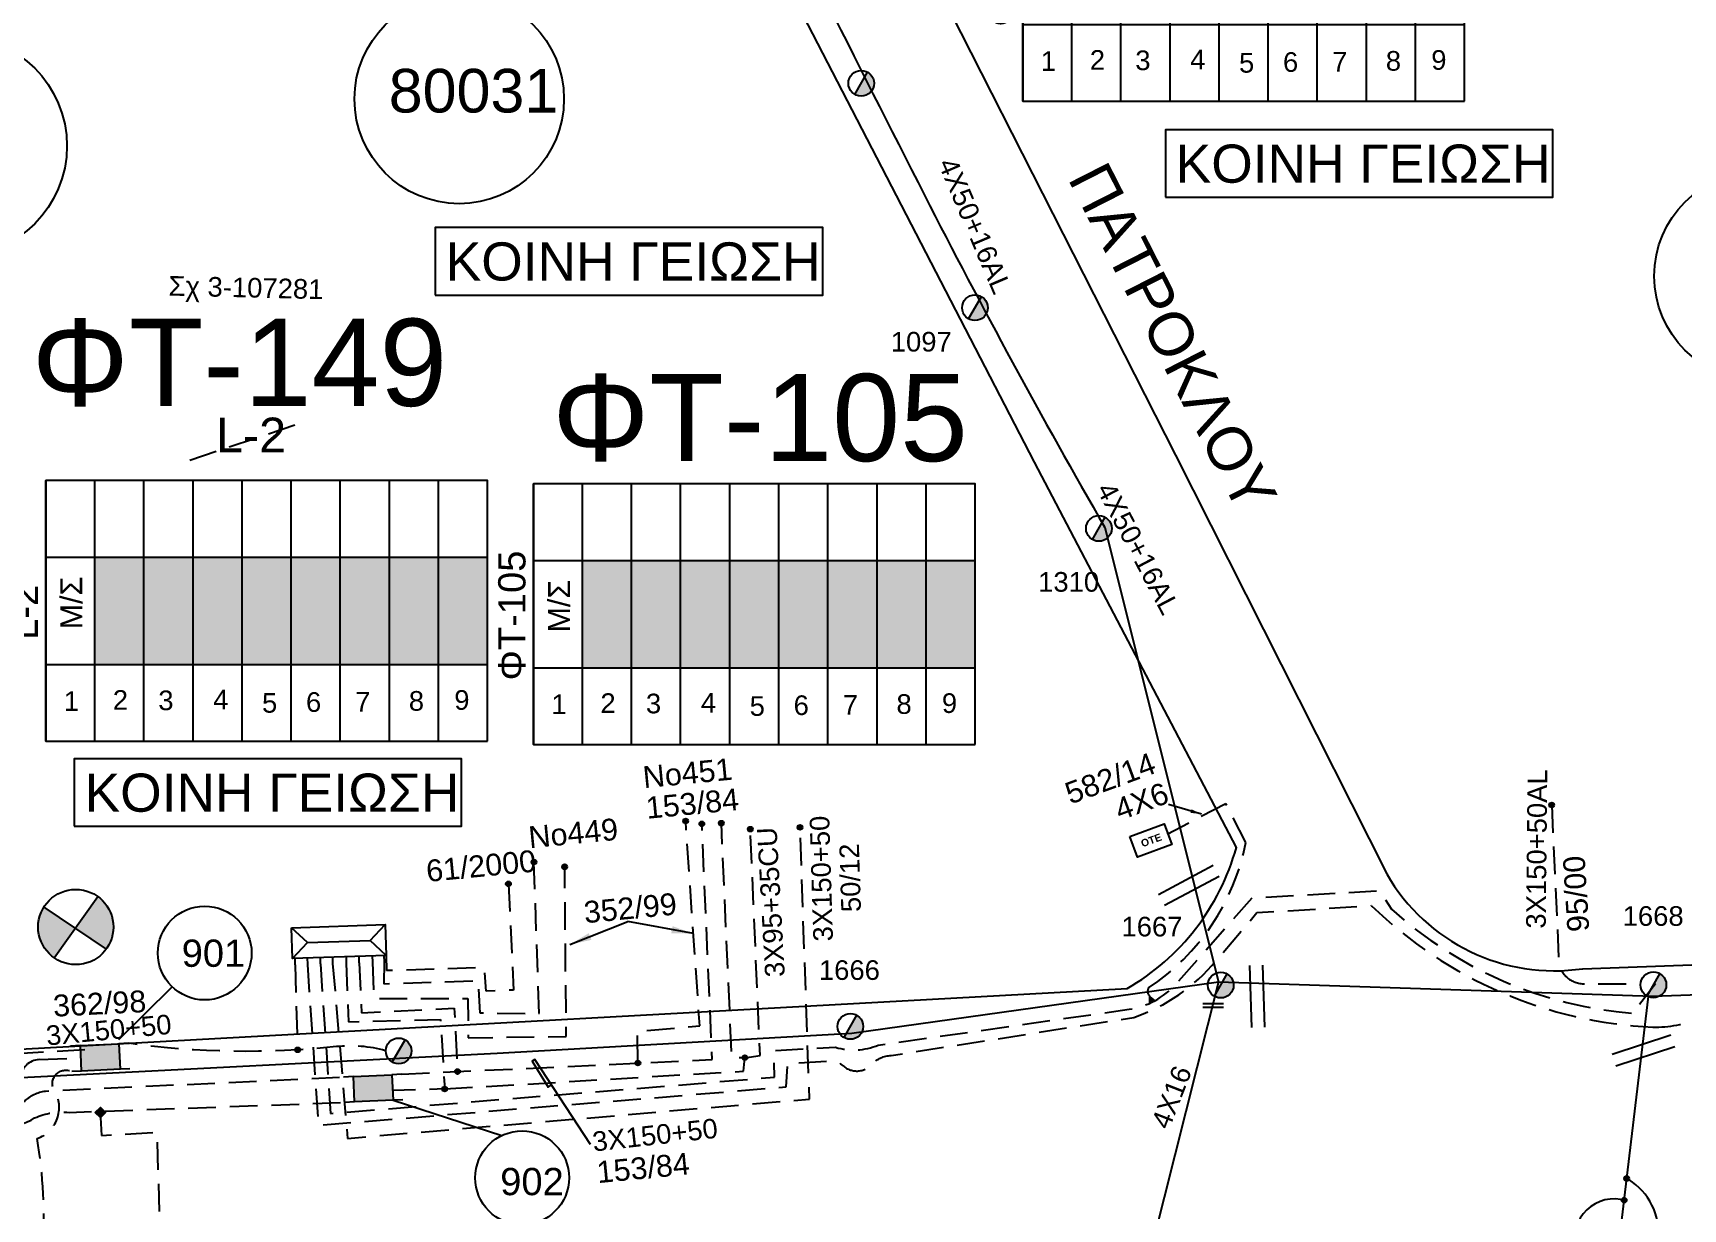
# Model space of a CAD drawing. Header units: millimetres. Extents: x 938 to 3112, y 793 to 1825.
# Drawn here: x 2686.6 to 2837.9, y 1307 to 1414.9 of the extents above; entities that cross this region are included whole.
import ezdxf
from ezdxf.enums import TextEntityAlignment as Align

# ---------------------------------------------------------------- set-up
doc = ezdxf.new("R2010")
doc.units = ezdxf.units.MM
doc.linetypes.add('DASHED', pattern=[19.05, 12.7, -6.35])
for name, color, linetype in [('Link Box 4 Διευθύνσεων', 7, 'Continuous'), ('Pillar OTE', 7, 'Continuous'), ('Ασφαλειοκιβώτια Χ.Τ 9 αναχωρήσεων', 7, 'Continuous'), ('Γέφυρες Εναερίου Δικτύου', 7, 'Continuous'), ('Γυμνά εναέρια ΧΤ και ΦΟΠ (3Φ)   4x50+16AL', 7, 'Continuous'), ('Εναέρια παροχή ΧΤ 4x16', 7, 'SYN_LINE'), ('Επιγραφές - Σχήματα', 7, 'Continuous'), ('Καλώδια ΧΤ   3x150+50AL', 7, 'DASHED'), ('Καλώδια ΧΤ   3x150+50CU', 7, 'DASHED'), ('Καλώδια ΧΤ   3x150AL+50CU', 7, 'DASHED'), ('Καλώδια ΧΤ   3x95+35CU', 7, 'DASHED'), ('Μηχανική τομή', 7, 'Continuous'), ('Στύλος ΦΜ', 7, 'Continuous'), ('Στύλος ΦΜ @ 1', 7, 'Continuous'), ('Συνδέσεις', 7, 'Continuous'), ('Τομή', 7, 'Continuous'), ('Υποσταθμός πόλεως', 7, 'Continuous'), ('Υπόβαθρο ΔΕΗ', 7, 'Continuous'), ('Υπόγεια καλώδια Παροχών ΧΤ   4x6', 7, 'DASHED')]:
    doc.layers.add(name, color=color, linetype=linetype)
doc.styles.get("Standard").update_dxf_attribs({"font": 'arial.ttf'})
doc.linetypes.add('SYN_LINE', pattern='A,0.5,-0.0001,["/\\/\\/\\/",Standard,S=0.1,R=0,X=0,Y=-0.05],-0.25', length=0.7501)
doc.dimstyles.new('ISO-25', dxfattribs={"dimtxt": 2.5, "dimasz": 2.5, "dimexe": 1.25, "dimexo": 0.625, "dimtad": 1, "dimtxsty": 'Standard', "dimcen": 2.5, "dimaunit": 2, "dimazin": 0, "dimtfac": 1, "dimtmove": 0, "dimatfit": 3, "dimfxl": 1, "dimarcsym": 0})

# ---------------------------------------------------------------- blocks, each defined once
blk = doc.blocks.new('ΑΣΦΑΛΕΙΟΚΙΒΩΤΙΟ ΥΠΟΣΤΑΘΜΟΥ 9 ΑΝΑΧΩΡΗΣΕΩΝ')
at = {"layer": 'Ασφαλειοκιβώτια Χ.Τ 9 αναχωρήσεων', "ltscale": 40}
for p, q in [((-23.8, 40.36), (24.02, 40.36)), ((-9.72, 40.36), (-9.72, -40.64)), ((9.94, 40.36), (9.94, -40.64)), ((-23.8, 31.36), (24.02, 31.36)), ((-23.8, 22.36), (24.02, 22.36)), ((-23.8, 13.36), (24.02, 13.36)), ((-23.8, 4.36), (24.02, 4.36)), ((-23.8, -4.64), (24.02, -4.64)), ((-23.8, -13.64), (24.02, -13.64)), ((-23.8, -22.64), (24.02, -22.64)), ((-23.8, -31.64), (24.02, -31.64))]:
    blk.add_line(p, q, dxfattribs=at)
at = {"layer": 'Ασφαλειοκιβώτια Χ.Τ 9 αναχωρήσεων'}
blk.add_lwpolyline([(-23.8, -40.64), (24.02, -40.64), (24.02, 40.36), (-23.8, 40.36)], close=True, dxfattribs=at)
for s, p in [('1', (-18.22, 37.06)), ('2', (-18.02, 28.07)), ('3', (-18.09, 19.73)), ('4', (-17.94, 9.66)), ('5', (-18.55, 0.71)), ('6', (-18.4, -7.35)), ('7', (-18.34, -16.37)), ('8', (-18.19, -26.2)), ('9', (-18.02, -34.53))]:
    blk.add_text(s, height=3.6, rotation=270, dxfattribs=at).set_placement(p)
at = {"layer": 'Ασφαλειοκιβώτια Χ.Τ 9 αναχωρήσεων', "ltscale": 40}
for tag, height, p in [('ΟΝΟΜΑ', 5, (-0.16, 44.31)), ('ΚΕΙΜΕΝΟ 1', 2, (17.06, 35.59)), ('ΚΕΙΜΕΝΟ 2', 2, (17.06, 26.88)), ('ΚΕΙΜΕΝΟ 3', 2, (17.06, 17.69)), ('ΚΕΙΜΕΝΟ 4', 2, (17.06, 8.71)), ('ΚΕΙΜΕΝΟ 5', 2, (17.06, -0.13)), ('ΚΕΙΜΕΝΟ 6', 2, (17.06, -9.05)), ('ΚΕΙΜΕΝΟ 7', 2, (17.06, -18.13)), ('ΚΕΙΜΕΝΟ 8', 2, (17.06, -26.85)), ('ΚΕΙΜΕΝΟ 9', 2, (17.06, -35.99)), ('ΣΧ', 2, (-0.1, -42.64))]:
    blk.add_attdef(tag, text='', height=height, dxfattribs=at).set_placement(p, align=Align.MIDDLE_CENTER)
blk = doc.blocks.new('LINK BOX 4 ΑΝΑΧΩΡΗΣΕΩΝ')
at = {"layer": 'Link Box 4 Διευθύνσεων', "ltscale": 40}
blk.add_hatch(color=256, dxfattribs=at).paths.add_polyline_path([(-3.54, 0), (-3.54, -4.67), (3.54, -4.67), (3.54, 0)])
for p, q in [((-3.54, 0), (-5.33, 0)), ((5.33, 0), (3.54, 0)), ((-3.54, -4.67), (-5.33, -4.67)), ((5.33, -4.67), (3.54, -4.67))]:
    blk.add_line(p, q, dxfattribs=at)
blk.add_lwpolyline([(-3.54, -4.67), (-3.54, 0), (3.54, 0), (3.54, -4.67)], close=True, dxfattribs=at)
blk = doc.blocks.new('ΥΠΟΣΤΑΘΜΟΣ ΠΟΛΕΩΣ 8 ΑΝΑΧΩΡΗΣΕΩΝ')
at = {"layer": 'Υποσταθμός πόλεως', "linetype": 'Continuous', "ltscale": 40}
for p, q in [((-8.18, -2.82), (-8.18, -4)), ((-5.9, -2.82), (-5.9, -4)), ((-3.55, -2.82), (-3.55, -4)), ((-1.28, -2.82), (-1.28, -4)), ((1.23, -2.82), (1.23, -4)), ((3.56, -2.82), (3.56, -4)), ((6.03, -2.82), (6.03, -4)), ((8.16, -2.82), (8.16, -4))]:
    blk.add_line(p, q, dxfattribs=at)
blk.add_lwpolyline([(-8.57, 2.82), (8.57, 2.82), (8.57, -2.82), (-8.57, -2.82)], close=True, dxfattribs=at)
for points in [[(-5.75, 0), (-8.57, 2.82)], [(5.75, 0), (8.57, 2.82)], [(-8.57, -2.82), (-5.75, 0)], [(-5.75, 0), (5.75, 0)], [(8.57, -2.82), (5.75, 0)]]:
    blk.add_lwpolyline(points, dxfattribs=at)
at = {"layer": 'Υποσταθμός πόλεως', "linetype": 'SYN_LINE', "ltscale": 40, "flags": 1}
for tag, p in [('ΜΕΤΑΣΧΗΜΑΤΙΣΜΟΣ', (9.59, 1.44)), ('ΙΣΧΥΣ', (9.57, -1.35)), ('ΑΡΙΘΜΟΣ', (9.69, -4.07))]:
    blk.add_attdef(tag, p, '', height=1.8, dxfattribs=at)
blk = doc.blocks.new('ΥΠΑΡΧΩΝ ΤΣΙΜΕΝΤΕΝΙΟΣ ΣΤΥΛΟΣ')
at = {"layer": 'Στύλος ΦΜ'}
blk.add_hatch(color=256, dxfattribs=at).paths.add_polyline_path([(-1.29, -2.28, 0.574793), (2.62, 0, 0.268822), (1.3, 2.27)])
blk.add_line((-1.29, -2.28), (1.3, 2.27), dxfattribs=at)
blk.add_circle((0, 0), 2.62, dxfattribs=at)
at = {"layer": 'Στύλος ΦΜ', "flags": 4}
for tag, p in [('ΑΡΙΘΜΟΣ', (-4.68, 8.05)), ('ΤΥΠΟΣ', (-4.91, 3.03))]:
    blk.add_attdef(tag, p, '', height=4, dxfattribs=at)
blk = doc.blocks.new('ΤΟΜΗ')
at = {"layer": 'Τομή', "ltscale": 40}
for p, q in [((-5.68, 0), (5.68, 0)), ((5.68, -2.33), (-5.68, -2.33))]:
    blk.add_line(p, q, dxfattribs=at)
blk = doc.blocks.new('_ΣΥΝΔΕΣΗ')
at = {"layer": 'Συνδέσεις', "linetype": 'SYN_LINE', "ltscale": 40}
blk.add_hatch(color=256, dxfattribs=at).paths.add_polyline_path([(0.5, -0.01, 1), (-0.5, -0.01, 1)])
at = {"layer": 'Συνδέσεις'}
blk.add_circle((0, -0.01), 0.5, dxfattribs=at)
blk = doc.blocks.new('ΜΗΧΑΝΙΚΗ ΤΟΜΗ')
at = {"layer": 'Μηχανική τομή', "ltscale": 40}
for p, q in [((-1.89, 0.78), (1.89, 0.78)), ((1.89, 0), (-1.89, 0))]:
    blk.add_line(p, q, dxfattribs=at)
blk = doc.blocks.new('TSONTA XT1')
at = {"ltscale": 40}
h = blk.add_hatch(color=256, dxfattribs=at)
h.dxf.hatch_style = 1
h.paths.add_polyline_path([(595.96, 2487.66), (597.07, 2488.77), (595.96, 2489.87), (594.85, 2488.77)])
blk.add_lwpolyline([(594.85, 2488.77), (595.96, 2489.87), (597.07, 2488.77), (595.96, 2487.66)], close=True, dxfattribs=at)
blk = doc.blocks.new('PILLAR ΟΤΕ')
at = {"layer": 'Pillar OTE', "ltscale": 40}
blk.add_lwpolyline([(-3.31, 2.02), (3.39, 2.02), (3.39, -1.99), (-3.31, -1.99)], close=True, dxfattribs=at)
at = {"layer": 'Pillar OTE', "insert": (-1.81, 0.71), "char_height": 1.3575, "width": 109.961, "attachment_point": 1}
blk.add_mtext('{\\fArial|b1|i0|c161|p34;OTE}', dxfattribs=at)

msp = doc.modelspace()

# ---------------------------------------------------------------- hatches: boundary and pattern name
at = {"linetype": 'Continuous', "ltscale": 0.05}
h = msp.add_hatch(color=27, dxfattribs=at)
h.dxf.hatch_style = 1
h.paths.add_polyline_path([(2772.98, 1366.48), (2768.48, 1366.48), (2768.48, 1356.65), (2772.98, 1356.65)])
at = {"layer": 'Pillar OTE', "ltscale": 40}
h = msp.add_hatch(color=256, dxfattribs=at)
h.dxf.hatch_style = 1
h.paths.add_polyline_path([(2789.44, 1326.11), (2789, 1326.48), (2789, 1325.9)])
at = {"layer": 'Ασφαλειοκιβώτια Χ.Τ 9 αναχωρήσεων'}
for color, points in [(85, [(2692.28, 1356.94), (2696.78, 1356.94), (2696.78, 1366.77), (2692.28, 1366.77)]), (173, [(2696.78, 1366.77), (2696.78, 1356.94), (2701.28, 1356.94), (2701.28, 1366.77)]), (6, [(2701.28, 1366.77), (2701.28, 1356.94), (2705.78, 1356.94), (2705.78, 1366.77)]), (27, [(2705.78, 1366.77), (2705.78, 1356.94), (2710.28, 1356.94), (2710.28, 1366.77)]), (1, [(2710.28, 1366.77), (2710.28, 1356.94), (2714.78, 1356.94), (2714.78, 1366.77)]), (133, [(2714.78, 1366.77), (2714.78, 1356.94), (2719.28, 1356.94), (2719.28, 1366.77)]), (151, [(2719.28, 1366.77), (2719.28, 1356.94), (2723.78, 1356.94), (2723.78, 1366.77)]), (30, [(2723.78, 1366.77), (2723.78, 1356.94), (2728.28, 1356.94), (2728.28, 1366.77)]), (30, [(2736.98, 1356.65), (2741.48, 1356.65), (2741.48, 1366.48), (2736.98, 1366.48)]), (62, [(2741.48, 1366.48), (2741.48, 1356.65), (2745.98, 1356.65), (2745.98, 1366.48)]), (151, [(2745.98, 1366.48), (2745.98, 1356.65), (2750.48, 1356.65), (2750.48, 1366.48)]), (2, [(2750.48, 1366.48), (2750.48, 1356.65), (2754.98, 1356.65), (2754.98, 1366.48)]), (6, [(2754.98, 1366.48), (2754.98, 1356.65), (2759.48, 1356.65), (2759.48, 1366.48)]), (133, [(2759.48, 1366.48), (2759.48, 1356.65), (2763.98, 1356.65), (2763.98, 1366.48)]), (1, [(2763.98, 1366.48), (2763.98, 1356.65), (2768.48, 1356.65), (2768.48, 1366.48)])]:
    msp.add_hatch(color=color, dxfattribs=at).paths.add_polyline_path(points)
at = {"layer": 'Επιγραφές - Σχήματα'}
h = msp.add_hatch(color=1, dxfattribs=at)
h.paths.add_polyline_path([(2692.56, 1335.66), (2690.49, 1332.75), (2693.32, 1330.84, 0.158648), (2693.98, 1332.87, 0.239646)])
h.paths.add_polyline_path([(2690.49, 1332.75), (2687.6, 1334.7, 0.140748), (2687.08, 1332.87, 0.245453), (2688.56, 1330.04)])

# ---------------------------------------------------------------- linework, layer by layer
at = {"layer": 'Pillar OTE', "ltscale": 40}
msp.add_lwpolyline([(2789, 1325.9), (2789, 1326.48), (2789.44, 1326.11), (2789, 1325.9)], dxfattribs=at)
at = {"layer": 'Γέφυρες Εναερίου Δικτύου', "color": 7, "linetype": 'DASHED', "ltscale": 0.2}
msp.add_line((2718.98, 1330.27), (2719.02, 1328.87), dxfattribs=at)
at = {"layer": 'Γέφυρες Εναερίου Δικτύου', "color": 133, "linetype": 'DASHED', "ltscale": 0.2, "flags": 128}
for points in [[(2742.06, 1320.39), (2742.01, 1323.32), (2747.73, 1323.8), (2746.44, 1342.6)], [(2716.5, 1329.6), (2716.72, 1324.99), (2725.22, 1325.42), (2725.53, 1319.61)]]:
    msp.add_lwpolyline(points, dxfattribs=at)
at = {"layer": 'Γέφυρες Εναερίου Δικτύου', "color": 2, "linetype": 'DASHED', "ltscale": 0.2, "flags": 128}
msp.add_lwpolyline([(2718.79, 1329.67), (2718.77, 1327.66), (2727.42, 1327.95), (2727.56, 1324.99), (2733.01, 1324.94), (2732.53, 1338.83)], dxfattribs=at)
at = {"layer": 'Γέφυρες Εναερίου Δικτύου', "color": 1, "linetype": 'DASHED', "ltscale": 0.2, "flags": 128}
msp.add_lwpolyline([(2717.73, 1329.64), (2717.87, 1326.33), (2726.46, 1326.33), (2726.51, 1322.7), (2735.49, 1322.84), (2735.35, 1338.4)], dxfattribs=at)
at = {"layer": 'Γέφυρες Εναερίου Δικτύου', "color": 7, "linetype": 'DASHED', "ltscale": 0.2, "flags": 128}
msp.add_lwpolyline([(2730.19, 1336.82), (2730.67, 1327.09), (2728.14, 1326.99), (2727.98, 1329.15), (2719.02, 1328.87)], dxfattribs=at)
at = {"layer": 'Γέφυρες Εναερίου Δικτύου', "color": 6, "linetype": 'DASHED', "ltscale": 0.2, "flags": 128}
msp.add_lwpolyline([(2715.33, 1329.56), (2715.53, 1324.18), (2723.97, 1324.38), (2724.35, 1318.02), (2719.59, 1317.89)], dxfattribs=at)
at = {"layer": 'Γέφυρες Εναερίου Δικτύου', "color": 30, "linetype": 'DASHED', "ltscale": 0.2, "flags": 128}
msp.add_lwpolyline([(2710.63, 1329.41), (2710.86, 1321.6)], dxfattribs=at)
msp.add_lwpolyline([(2718.93, 1321.53, 0.093678), (2714.42, 1321.9, -0.061014), (2695.38, 1322.21, 73.580619)], format="xyb", dxfattribs=at)
at = {"layer": 'Γέφυρες Εναερίου Δικτύου', "color": 27, "linetype": 'DASHED', "ltscale": 0.2, "flags": 128}
msp.add_lwpolyline([(2696.11, 1298.28, 0.280324), (2696.87, 1302.78, 0.291078), (2695.2, 1303.66), (2687.51, 1303.3, 0.060079), (2686.98, 1313.48, 0.480847), (2688.57, 1317.87, -0.749581), (2690.17, 1319.62, -4.060911)], format="xyb", dxfattribs=at)
at = {"layer": 'Γυμνά εναέρια ΧΤ και ΦΟΠ (3Φ)   4x50+16AL', "color": 1, "flags": 128}
msp.add_lwpolyline([(2742.44, 1439.95), (2747.76, 1438.78, -0.229998), (2749.67, 1437.29, 0.003991), (2768.33, 1399.98, 0.012738), (2784.86, 1369.52), (2795.29, 1327.84)], format="xyb", dxfattribs=at)
at = {"layer": 'Γυμνά εναέρια ΧΤ και ΦΟΠ (3Φ)   4x50+16AL', "color": 62, "flags": 128}
msp.add_lwpolyline([(2795.29, 1327.84), (2835.11, 1326.53), (2902.4, 1328.93), (2938.84, 1331.4)], dxfattribs=at)
at = {"layer": 'Γυμνά εναέρια ΧΤ και ΦΟΠ (3Φ)   4x50+16AL', "color": 2, "linetype": 'Continuous', "flags": 128}
msp.add_lwpolyline([(2834.67, 1326.49), (2832.08, 1304.7), (2833.3, 1260.91), (2834.76, 1227.44)], dxfattribs=at)
at = {"layer": 'Εναέρια παροχή ΧΤ 4x16', "color": 27, "linetype": 'Continuous', "flags": 128}
msp.add_lwpolyline([(2684.95, 1319.03), (2729.16, 1321.3), (2761.67, 1323.15), (2795.29, 1327.84), (2789.29, 1304.05)], dxfattribs=at)
at = {"layer": 'Επιγραφές - Σχήματα', "linetype": 'Continuous', "ltscale": 0.2}
for p, q in [((2694.48, 1322.54), (2699.35, 1327.35)), ((2719.63, 1316.99), (2729.59, 1313.74))]:
    msp.add_line(p, q, dxfattribs=at)
at = {"layer": 'Επιγραφές - Σχήματα', "color": 190}
for points in [[(2790.41, 1399.79), (2825.92, 1399.79), (2825.92, 1405.97), (2790.41, 1405.97)], [(2723.49, 1390.82), (2759, 1390.82), (2759, 1397), (2723.49, 1397)], [(2690.39, 1342.11), (2725.9, 1342.11), (2725.9, 1348.28), (2690.39, 1348.28)]]:
    msp.add_lwpolyline(points, close=True, dxfattribs=at)
at = {"layer": 'Επιγραφές - Σχήματα', "color": 1}
for points in [[(2688.56, 1330.04), (2692.56, 1335.66)], [(2687.6, 1334.7), (2693.32, 1330.84)]]:
    msp.add_lwpolyline(points, dxfattribs=at)
at = {"layer": 'Επιγραφές - Σχήματα', "linetype": 'Continuous', "ltscale": 0.2}
msp.add_lwpolyline([(2737.73, 1312.94), (2732.6, 1320.71), (2732.37, 1320.58), (2733.82, 1318.18), (2734.13, 1318.39)], dxfattribs=at)
for centre, radius in [((2725.68, 1408.8), 9.6), ((2844.83, 1392.56), 9.6), ((2702.35, 1330.48), 4.3), ((2731.45, 1309.87), 4.3)]:
    msp.add_circle(centre, radius, dxfattribs=at)
at = {"layer": 'Επιγραφές - Σχήματα', "color": 202}
msp.add_circle((2679.63, 1404.49), 10.09, dxfattribs=at)
at = {"layer": 'Επιγραφές - Σχήματα', "color": 1}
msp.add_circle((2690.53, 1332.87), 3.45, dxfattribs=at)
at = {"layer": 'Επιγραφές - Σχήματα', "linetype": 'Continuous', "ltscale": 0.2}
for centre, radius, start, end in [((2829.9, 1304.83), 5.72, 294.0869, 62.5296), ((2831.57, 1304.28), 3.66, 73.3077, 254.705)]:
    msp.add_arc(centre, radius, start, end, dxfattribs=at)
at = {"layer": 'Καλώδια ΧΤ   3x150+50AL', "color": 151, "linetype": 'DASHED', "ltscale": 0.2, "flags": 128}
for points in [[(2825.83, 1344.05), (2826.47, 1329.85, 0.414357), (2828.85, 1327.67), (2833.98, 1327.67)], [(2712.95, 1329.48), (2713.89, 1315.78), (2754.58, 1319.1), (2754.53, 1321.55), (2760.17, 1321.84, 0.17183), (2764.1, 1322.04), (2787.08, 1325.33, 0.178244), (2791.39, 1327.66), (2798.37, 1335.55), (2810.02, 1336.2), (2811.15, 1334.51, 0.166459), (2833.27, 1324.97)]]:
    msp.add_lwpolyline(points, format="xyb", dxfattribs=at)
at = {"layer": 'Καλώδια ΧΤ   3x150+50AL', "color": 27, "linetype": 'DASHED', "ltscale": 0.2, "flags": 128}
msp.add_lwpolyline([(2714.08, 1329.52), (2715.44, 1313.49), (2757.79, 1317.09), (2756.92, 1342.03)], dxfattribs=at)
at = {"layer": 'Καλώδια ΧΤ   3x150+50AL', "color": 6, "linetype": 'DASHED', "ltscale": 0.2, "flags": 128}
msp.add_lwpolyline([(2724.35, 1318.02), (2751.74, 1319.65), (2751.87, 1320.88), (2750.67, 1320.84), (2749.71, 1342.39)], dxfattribs=at)
at = {"layer": 'Καλώδια ΧΤ   3x150+50AL', "color": 62, "linetype": 'DASHED', "ltscale": 0.2, "flags": 128}
for points in [[(2711.77, 1329.44), (2712.76, 1314.69), (2755.64, 1318.21), (2755.79, 1320.34), (2759.72, 1320.59, -0.208767), (2760.81, 1320.19, 0.420678), (2763.54, 1320.29, -0.204945), (2765.28, 1321.09), (2787.52, 1324.58, 0.138726), (2795.04, 1329.77), (2798.81, 1334.19), (2809.31, 1334.83)], [(2835.1, 1323.7, 0.118647), (2839.4, 1324.57, -0.19205), (2842.1, 1325.29), (2869.98, 1326.57, 0.191233), (2872.44, 1327.68), (2874.03, 1329.75)]]:
    msp.add_lwpolyline(points, format="xyb", dxfattribs=at)
at = {"layer": 'Καλώδια ΧΤ   3x150+50AL', "color": 151, "linetype": 'DASHED', "ltscale": 0.2, "flags": 128}
msp.add_lwpolyline([(2835.21, 1327.67), (2835.35, 1327.67), (2833.27, 1324.97)], dxfattribs=at)
at = {"layer": 'Καλώδια ΧΤ   3x150+50AL', "color": 62, "linetype": 'DASHED', "ltscale": 0.2}
msp.add_arc((2836.88, 1363.26), 39.61, 225.8889, 267.4315, dxfattribs=at)
at = {"layer": 'Καλώδια ΧΤ   3x150+50CU', "color": 27, "linetype": 'DASHED', "ltscale": 0.2}
msp.add_line((2687.16, 1320.71), (2691.01, 1320.86), dxfattribs=at)
at = {"layer": 'Καλώδια ΧΤ   3x150+50CU', "color": 1, "linetype": 'DASHED', "ltscale": 0.2, "flags": 128}
msp.add_lwpolyline([(2660.44, 1358.63), (2665.26, 1348.21, 0.178329), (2666.24, 1347.18, -0.181029), (2667.02, 1346.36), (2680.38, 1321.29, 0.782738), (2686.76, 1315.36, -0.131168), (2689.93, 1315.87), (2715.2, 1316.79)], format="xyb", dxfattribs=at)
at = {"layer": 'Καλώδια ΧΤ   3x150+50CU', "color": 27, "linetype": 'DASHED', "ltscale": 0.2, "flags": 128}
msp.add_lwpolyline([(2691.37, 1321.61), (2685.12, 1321.24), (2670.71, 1349.18)], dxfattribs=at)
at = {"layer": 'Καλώδια ΧΤ   3x150+50CU', "color": 133, "linetype": 'DASHED', "ltscale": 0.2, "flags": 128}
msp.add_lwpolyline([(2720.41, 1319.37), (2748.87, 1320.71), (2747.92, 1342.33)], dxfattribs=at)
at = {"layer": 'Καλώδια ΧΤ   3x150+50CU', "color": 85, "linetype": 'DASHED', "ltscale": 0.2, "flags": 128}
msp.add_lwpolyline([(2685.8, 1316.85, -0.173), (2687.77, 1317.83), (2715.09, 1319.12)], format="xyb", dxfattribs=at)
at = {"layer": 'Καλώδια ΧΤ   3x150+50CU', "color": 1, "linetype": 'DASHED', "ltscale": 0.2, "flags": 128}
msp.add_lwpolyline([(2692.79, 1315.39), (2692.9, 1313.75), (2697.96, 1314.04), (2698.35, 1301.18)], dxfattribs=at)
at = {"layer": 'Καλώδια ΧΤ   3x150+50CU', "color": 27, "linetype": 'DASHED', "ltscale": 0.2}
msp.add_arc((2687.23, 1318.97), 1.74, 92.2863, 177.3698, dxfattribs=at)
at = {"layer": 'Καλώδια ΧΤ   3x95+35CU', "color": 6, "linetype": 'DASHED', "ltscale": 0.2, "flags": 128}
msp.add_lwpolyline([(2751.87, 1320.88), (2753.26, 1321.08), (2752.37, 1341.85)], dxfattribs=at)
at = {"layer": 'Υπόβαθρο ΔΕΗ', "flags": 128}
for points in [[(2885.15, 1411.22), (2860.48, 1465.41), (2760.81, 1445.84), (2759.48, 1438.88), (2791.35, 1376.13), (2810.7, 1337.74, 0.308277), (2828.68, 1329.05), (2909.42, 1332), (2967.19, 1333.82)], [(2885.15, 1411.22), (2860.48, 1465.41), (2760.81, 1445.84), (2759.48, 1438.88), (2791.35, 1376.13), (2810.7, 1337.74, 0.308277), (2828.68, 1329.05), (2909.42, 1332), (2967.19, 1333.82)], [(2635.87, 1422), (2641.73, 1405.78), (2685.44, 1321.68), (2786.9, 1327.23, 0.197116), (2796.92, 1340.16), (2778.41, 1375.51), (2746.83, 1436.61), (2730.9, 1440.82), (2635.87, 1422)], [(2635.87, 1422), (2641.73, 1405.78), (2685.44, 1321.68), (2786.9, 1327.23, 0.197116), (2796.92, 1340.16), (2778.41, 1375.51), (2746.83, 1436.61), (2730.9, 1440.82), (2635.87, 1422)]]:
    msp.add_lwpolyline(points, format="xyb", dxfattribs=at)
at = {"layer": 'Υπόγεια καλώδια Παροχών ΧΤ   4x6', "color": 1, "linetype": 'DASHED', "ltscale": 0.2}
msp.add_line((2700.98, 1375.69), (2710.95, 1379.02), dxfattribs=at)
at = {"layer": 'Υπόγεια καλώδια Παροχών ΧΤ   4x6', "color": 151, "linetype": 'DASHED', "ltscale": 0.2}
msp.add_lwpolyline([(2789, 1326.48, -0.386799), (2788.88, 1327.29, 0.200494), (2797.8, 1340.62), (2795.95, 1344.17), (2790.57, 1341.35)], format="xyb", dxfattribs=at)

# ---------------------------------------------------------------- block references
at = {"layer": 'Link Box 4 Διευθύνσεων', "xscale": 0.4999999999999838, "yscale": 0.4999999999999838, "zscale": 0.4999999999999838, "rotation": 2.703101995514496}
for p in [(2692.72, 1322.08), (2717.75, 1319.24)]:
    msp.add_blockref('LINK BOX 4 ΑΝΑΧΩΡΗΣΕΩΝ', p, dxfattribs=at)
at = {"layer": 'Pillar OTE', "xscale": 0.4999999999999999, "yscale": 0.4999999999999999, "zscale": 0.4999999999999999, "rotation": 20.0552104114442}
msp.add_blockref('PILLAR ΟΤΕ', (2789.06, 1340.79), dxfattribs=at)
at = {"layer": 'Ασφαλειοκιβώτια Χ.Τ 9 αναχωρήσεων', "xscale": 0.5, "yscale": 0.5, "zscale": 0.5, "rotation": 90}
for p, values in [((2797.52, 1420.49), {'ΟΝΟΜΑ': 'ΦΤ-59'}), ((2707.96, 1361.8), {'ΟΝΟΜΑ': 'L-2'}), ((2752.66, 1361.51), {'ΟΝΟΜΑ': 'ΦΤ-105'})]:
    msp.add_blockref('ΑΣΦΑΛΕΙΟΚΙΒΩΤΙΟ ΥΠΟΣΤΑΘΜΟΥ 9 ΑΝΑΧΩΡΗΣΕΩΝ', p, dxfattribs=at).add_auto_attribs(values)
at = {"layer": 'Μηχανική τομή', "xscale": 0.5000000000003583, "yscale": 0.5000000000003583, "zscale": 0.5000000000003583, "rotation": 359.9424581946939}
msp.add_blockref('ΜΗΧΑΝΙΚΗ ΤΟΜΗ', (2794.79, 1325.48), dxfattribs=at)
at = {"layer": 'Στύλος ΦΜ @ 1', "ltscale": 40, "xscale": 0.4499999999998181, "yscale": 0.4499999999998181, "zscale": 0.4499999999998181}
for p in [(2762.53, 1410.24), (2762.53, 1410.24), (2720.13, 1321.51), (2720.13, 1321.51)]:
    msp.add_blockref('ΥΠΑΡΧΩΝ ΤΣΙΜΕΝΤΕΝΙΟΣ ΣΤΥΛΟΣ', p, dxfattribs=at)
at = {"layer": 'Στύλος ΦΜ @ 1', "ltscale": 40}
ref = msp.add_blockref('ΥΠΑΡΧΩΝ ΤΣΙΜΕΝΤΕΝΙΟΣ ΣΤΥΛΟΣ', (2772.96, 1389.66), dxfattribs=dict(at, xscale=0.4499999999998181, yscale=0.4499999999998181, zscale=0.4499999999998181))
ref.add_attrib('ΤΥΠΟΣ', '1097', (2765.24, 1385.64), dxfattribs={"layer": 'Στύλος ΦΜ', "height": 1.8, "flags": 4})
ref = msp.add_blockref('ΥΠΑΡΧΩΝ ΤΣΙΜΕΝΤΕΝΙΟΣ ΣΤΥΛΟΣ', (2772.96, 1389.66), dxfattribs=dict(at, xscale=0.4499999999998181, yscale=0.4499999999998181, zscale=0.4499999999998181))
ref.add_attrib('ΤΥΠΟΣ', '1097', (2765.24, 1385.64), dxfattribs={"layer": 'Στύλος ΦΜ', "height": 1.8, "flags": 4})
ref = msp.add_blockref('ΥΠΑΡΧΩΝ ΤΣΙΜΕΝΤΕΝΙΟΣ ΣΤΥΛΟΣ', (2784.32, 1369.42), dxfattribs=dict(at, xscale=0.4499999999998181, yscale=0.4499999999998181, zscale=0.4499999999998181))
ref.add_attrib('ΤΥΠΟΣ', '1310', (2778.75, 1363.62), dxfattribs={"layer": 'Στύλος ΦΜ', "height": 1.8, "flags": 4})
ref = msp.add_blockref('ΥΠΑΡΧΩΝ ΤΣΙΜΕΝΤΕΝΙΟΣ ΣΤΥΛΟΣ', (2784.32, 1369.42), dxfattribs=dict(at, xscale=0.4499999999998181, yscale=0.4499999999998181, zscale=0.4499999999998181))
ref.add_attrib('ΤΥΠΟΣ', '1310', (2778.75, 1363.62), dxfattribs={"layer": 'Στύλος ΦΜ', "height": 1.8, "flags": 4})
ref = msp.add_blockref('ΥΠΑΡΧΩΝ ΤΣΙΜΕΝΤΕΝΙΟΣ ΣΤΥΛΟΣ', (2835.15, 1327.57), dxfattribs=dict(at, xscale=0.4499999999998181, yscale=0.4499999999998181, zscale=0.4499999999998181))
ref.add_attrib('ΤΥΠΟΣ', '1668', (2832.33, 1332.98), dxfattribs={"layer": 'Στύλος ΦΜ', "height": 1.8, "flags": 4})
ref = msp.add_blockref('ΥΠΑΡΧΩΝ ΤΣΙΜΕΝΤΕΝΙΟΣ ΣΤΥΛΟΣ', (2835.15, 1327.57), dxfattribs=dict(at, xscale=0.4499999999998181, yscale=0.4499999999998181, zscale=0.4499999999998181))
ref.add_attrib('ΤΥΠΟΣ', '1668', (2832.33, 1332.98), dxfattribs={"layer": 'Στύλος ΦΜ', "height": 1.8, "flags": 4})
ref = msp.add_blockref('ΥΠΑΡΧΩΝ ΤΣΙΜΕΝΤΕΝΙΟΣ ΣΤΥΛΟΣ', (2795.49, 1327.54), dxfattribs=dict(at, xscale=0.4499999999998181, yscale=0.4499999999998181, zscale=0.4499999999998181))
ref.add_attrib('ΤΥΠΟΣ', '1667', (2786.39, 1332.01), dxfattribs={"layer": 'Στύλος ΦΜ', "height": 1.8, "flags": 4})
ref = msp.add_blockref('ΥΠΑΡΧΩΝ ΤΣΙΜΕΝΤΕΝΙΟΣ ΣΤΥΛΟΣ', (2761.54, 1323.75), dxfattribs=dict(at, xscale=0.4499999999998181, yscale=0.4499999999998181, zscale=0.4499999999998181))
ref.add_attrib('ΤΥΠΟΣ', '1666', (2758.65, 1328.02), dxfattribs={"layer": 'Στύλος ΦΜ', "height": 1.8, "flags": 4})
ref = msp.add_blockref('ΥΠΑΡΧΩΝ ΤΣΙΜΕΝΤΕΝΙΟΣ ΣΤΥΛΟΣ', (2761.54, 1323.75), dxfattribs=dict(at, xscale=0.4499999999998181, yscale=0.4499999999998181, zscale=0.4499999999998181))
ref.add_attrib('ΤΥΠΟΣ', '1666', (2758.65, 1328.02), dxfattribs={"layer": 'Στύλος ΦΜ', "height": 1.8, "flags": 4})
at = {"layer": 'Συνδέσεις'}
for name, p, xscale, yscale, zscale in [('_ΣΥΝΔΕΣΗ', (2825.83, 1344.06), 0.4500000000000455, 0.4500000000000455, 0.4500000000000455), ('_ΣΥΝΔΕΣΗ', (2746.44, 1342.6), 0.4500000000000455, 0.4500000000000455, 0.4500000000000455), ('_ΣΥΝΔΕΣΗ', (2747.92, 1342.34), 0.4500000000000455, 0.4500000000000455, 0.4500000000000455), ('_ΣΥΝΔΕΣΗ', (2749.71, 1342.4), 0.4500000000000455, 0.4500000000000455, 0.4500000000000455), ('_ΣΥΝΔΕΣΗ', (2752.37, 1341.85), 0.4500000000000455, 0.4500000000000455, 0.4500000000000455), ('_ΣΥΝΔΕΣΗ', (2756.92, 1342.01), 0.4500000000000455, 0.4500000000000455, 0.4500000000000455), ('_ΣΥΝΔΕΣΗ', (2732.53, 1338.83), 0.4500000000000455, 0.4500000000000455, 0.4500000000000455), ('_ΣΥΝΔΕΣΗ', (2735.35, 1338.4), 0.4500000000000455, 0.4500000000000455, 0.4500000000000455), ('_ΣΥΝΔΕΣΗ', (2730.19, 1336.83), 0.4500000000000455, 0.4500000000000455, 0.4500000000000455), ('_ΣΥΝΔΕΣΗ', (2710.87, 1321.61), 0.4500000000000455, 0.4500000000000455, 0.4500000000000455), ('_ΣΥΝΔΕΣΗ', (2742.06, 1320.4), 0.4500000000000455, 0.4500000000000455, 0.4500000000000455), ('_ΣΥΝΔΕΣΗ', (2751.87, 1320.89), 0.4500000000000455, 0.4500000000000455, 0.4500000000000455), ('_ΣΥΝΔΕΣΗ', (2725.53, 1319.62), 0.4500000000000455, 0.4500000000000455, 0.4500000000000455), ('_ΣΥΝΔΕΣΗ', (2724.35, 1318.02), 0.4500000000000455, 0.4500000000000455, 0.4500000000000455), ('TSONTA XT1', (2440.75, 263.33), 0.4229140244714296, 0.4229140244714296, 0.4229140244714296), ('_ΣΥΝΔΕΣΗ', (2832.7, 1309.82), 0.4500000000000455, 0.4500000000000455, 0.4500000000000455), ('_ΣΥΝΔΕΣΗ', (2832.47, 1307.82), 0.4500000000000455, 0.4500000000000455, 0.4500000000000455)]:
    msp.add_blockref(name, p, dxfattribs=dict(at, xscale=xscale, yscale=yscale, zscale=zscale))
at = {"layer": 'Τομή'}
for p, xscale, yscale, zscale, rotation in [((2792.28, 1337.2), 0.5000000000000248, 0.5000000000000248, 0.5000000000000248, 28.19700561746854), ((2792.28, 1337.2), 0.5000000000000248, 0.5000000000000248, 0.5000000000000248, 28.19700561746854), ((2799.41, 1326.54), 0.4999999999999553, 0.4999999999999553, 0.4999999999999553, 271.63796580189), ((2799.41, 1326.54), 0.4999999999999553, 0.4999999999999553, 0.4999999999999553, 271.63796580189), ((2834.42, 1320.99), 0.4999999999999553, 0.4999999999999553, 0.4999999999999553, 198.0355952680398)]:
    msp.add_blockref('ΤΟΜΗ', p, dxfattribs=dict(at, xscale=xscale, yscale=yscale, zscale=zscale, rotation=rotation))
at = {"layer": 'Υποσταθμός πόλεως', "xscale": 0.5000000000003147, "yscale": 0.5000000000003147, "zscale": 0.5000000000003147, "rotation": 1.863161457428943}
msp.add_blockref('ΥΠΟΣΤΑΘΜΟΣ ΠΟΛΕΩΣ 8 ΑΝΑΧΩΡΗΣΕΩΝ', (2714.65, 1331.54), dxfattribs=at)

# ---------------------------------------------------------------- texts
at = {"layer": 'Γυμνά εναέρια ΧΤ και ΦΟΠ (3Φ)   4x50+16AL'}
for rotation, p in [(293.0451, (2772.96, 1397.17)), (297.7108, (2787.92, 1367.59))]:
    msp.add_text('4X50+16AL', height=1.8, rotation=rotation, dxfattribs=at).set_placement(p, align=Align.MIDDLE)
at = {"layer": 'Εναέρια παροχή ΧΤ 4x16', "ltscale": 20}
msp.add_text('4X16', height=1.8, rotation=68.7311, dxfattribs=at).set_placement((2790.97, 1317.27), align=Align.MIDDLE)
at = {"layer": 'Επιγραφές - Σχήματα', "linetype": 'Continuous', "ltscale": 0.2, "attachment_point": 1}
for s, insert, char_height, width in [('80031', (2719.22, 1411.56), 4, 13.231), ('901', (2700.24, 1331.72), 2.5, 4.0576), ('902', (2729.44, 1310.78), 2.5, 4.0576)]:
    msp.add_mtext(s, dxfattribs=dict(at, insert=insert, char_height=char_height, width=width))
at = {"layer": 'Επιγραφές - Σχήματα', "color": 190, "char_height": 3.5, "width": 35.1311, "attachment_point": 1}
for insert in [(2791.36, 1404.62), (2724.44, 1395.65), (2691.34, 1346.94)]:
    msp.add_mtext('KOINH ΓΕΙΩΣΗ', dxfattribs=dict(at, insert=insert))
at = {"layer": 'Επιγραφές - Σχήματα', "linetype": 'DASHED', "ltscale": 0.2, "attachment_point": 1}
for s, insert, char_height, width, rotation in [('ΠΑΤΡΟΚΛΟΥ', (2784.98, 1403.36), 4, 48.5909, 296.9928), ('Μ/Σ', (2689.12, 1360.17), 2, 1.6863, 90), ('Μ/Σ', (2733.83, 1359.88), 2, 1.6863, 90), ('Νο451', (2742.42, 1347.59), 2, 17.7581, 5.509), ('582/14', (2781, 1345.97), 2, 17.7581, 20.253), ('153/84', (2742.7, 1344.78), 2, 17.7581, 5.509), ('4Χ6', (2785.55, 1344.48), 2, 17.7581, 20.253), ('Νο449', (2731.94, 1342.08), 2, 17.7581, 5.509), ('61/2000', (2722.56, 1338.99), 2, 17.7581, 5.509), ('95/00', (2827.28, 1332.36), 2, 17.7581, 93.5804), ('352/99', (2737.01, 1335.2), 2, 17.7581, 5.509), ('362/98', (2688.4, 1326.64), 2, 17.7581, 2.9452), ('153/84', (2738.19, 1311.37), 2, 17.7581, 5.509)]:
    msp.add_mtext(s, dxfattribs=dict(at, insert=insert, char_height=char_height, width=width, rotation=rotation))
for s, insert, char_height, width in [('ΦΤ-149', (2686.48, 1388.65), 8, 24.9768), ('ΦΤ-105', (2734.2, 1383.59), 8, 24.9768), ('L-2', (2703.39, 1379.58), 3.178, 9.9235)]:
    msp.add_mtext(s, dxfattribs=dict(at, insert=insert, char_height=char_height, width=width))
at = {"layer": 'Καλώδια ΧΤ   3x150+50AL', "ltscale": 0.2}
for s, rotation, p in [('3X150+50AL', 89.4148, (2824.45, 1340.03)), ('3X150+50', 91.7522, (2758.87, 1337.31)), ('50/12', 91.7522, (2761.48, 1337.38)), ('3X150+50', 5.4008, (2693.55, 1323.44)), ('3X150+50', 6.3342, (2743.63, 1313.81))]:
    msp.add_text(s, height=1.8, rotation=rotation, dxfattribs=at).set_placement(p, align=Align.MIDDLE)
at = {"layer": 'Καλώδια ΧΤ   3x150AL+50CU', "ltscale": 0.2}
msp.add_text('Σχ 3-107281', height=1.8, rotation=358.6652, dxfattribs=at).set_placement((2706.13, 1391.25), align=Align.MIDDLE)
at = {"layer": 'Καλώδια ΧΤ   3x95+35CU', "ltscale": 0.2}
msp.add_text('3X95+35CU', height=1.8, rotation=93.1828, dxfattribs=at).set_placement((2754.25, 1335.15), align=Align.MIDDLE)

# ---------------------------------------------------------------- leaders
at = {"layer": 'Επιγραφές - Σχήματα', "ltscale": 40}
for points, override in [([(2793.73, 1343.22), (2790.71, 1344.1)], {"dimasz": 1, "dimtad": 0}), ([(2735.82, 1331.26), (2741.14, 1333.37)], {"dimasz": 2, "dimtad": 0}), ([(2747.15, 1332.26), (2741.14, 1333.37)], {"dimasz": 2, "dimtad": 0})]:
    msp.add_leader(points, dimstyle='ISO-25', override=override, dxfattribs=at)

doc.saveas('drawing.dxf')
